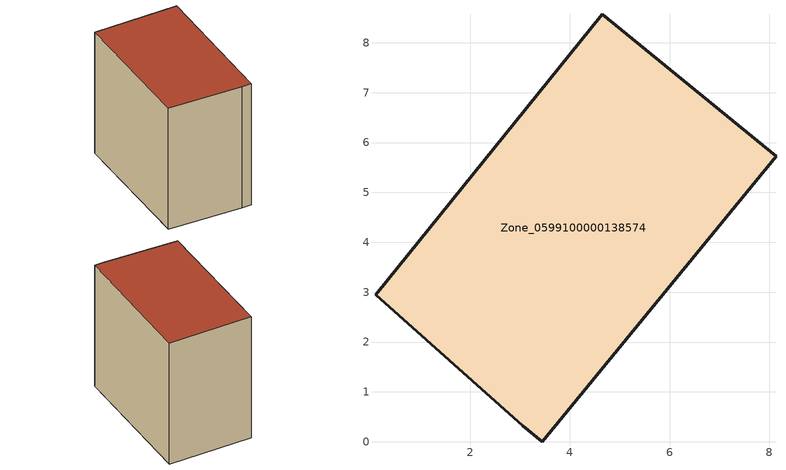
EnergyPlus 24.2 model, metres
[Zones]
Zone_0599100000138574
 floor ground (C_G): 3.06,0.32 0.1,2.95 4.65,8.57 8.13,5.73 3.45,0 z0
 wall outside (C_F): 3.45,0 8.13,5.73 4.65,8.57 0.1,2.95 3.06,0.32 3.45,0 z0:7.13
 roof outside (C_R): 3.06,0.32 3.45,0 8.13,5.73 4.65,8.57 0.1,2.95 z7.13
[BUILDING]
Pand.0599100000138574: North Axis=0; Terrain=City; Loads Convergence Tolerance Value=0.04; Temperature Convergence Tolerance Value=0.4; Solar Distribution=FullExterior; Maximum Number of Warmup Days=25; Minimum Number of Warmup Days=1
[Site:Location]
Rotterdam.The.Hague.AP_ZH_NLD Design_Conditions: Latitude=51.96; Longitude=4.45; Time Zone=1; Elevation=-4.5
[SITE:GROUNDTEMPERATURE:BUILDINGSURFACE]
18, 18, 18, 18, 18, 18, 18, 18, 18, 18, 18, 18
[MATERIAL] Thermal Absorptance=0.9; Solar Absorptance=0.7; Visible Absorptance=0.7
Name | Roughness | Thickness | Conductivity | Density | Specific Heat
G.TI.1946-1964 | MediumSmooth | 0.15 | 1 | 540 | 1210
F.TI.1946-1964 | Rough | 0.3 | 0.857143 | 1920 | 840
R.TI.1946-1964 | MediumRough | 0.2 | 0.277778 | 1500 | 1000
[CONSTRUCTION]
C_G: G.TI.1946-1964
C_F: F.TI.1946-1964
C_R: R.TI.1946-1964
[ZONE]
Zone_0599100000138574: Type=1; Multiplier=1; Ceiling Height=Autocalculate; Volume=Autocalculate; Floor Area=autocalculate; Part of Total Floor Area=Yes
[ZONEINFILTRATION:DESIGNFLOWRATE]
Infil_Zone_0599100000138574: Zone or ZoneList or Space or SpaceList=Zone_0599100000138574; Schedule=AlwaysOn; Design Flow Rate Calculation Method=Flow/Area; Flow Rate per Floor Area=0.003; Constant Term Coefficient=1; Temperature Term Coefficient=0; Velocity Term Coefficient=0; Velocity Squared Term Coefficient=0
[HVACTEMPLATE:ZONE:IDEALLOADSAIRSYSTEM]
Zone_0599100000138574: Maximum Heating Supply Air Temperature=50; Minimum Cooling Supply Air Temperature=13; Maximum Heating Supply Air Humidity Ratio=0.0156; Minimum Cooling Supply Air Humidity Ratio=0.0077; Heating Limit=NoLimit; Cooling Limit=NoLimit; Dehumidification Control Type=ConstantSensibleHeatRatio; Cooling Sensible Heat Ratio=0.7; Dehumidification Setpoint=60; Humidification Control Type=None; Humidification Setpoint=30; Outdoor Air Method=None; Outdoor Air Flow Rate per Person=0.00944; Outdoor Air Flow Rate per Zone Floor Area=0; Outdoor Air Flow Rate per Zone=0; Demand Controlled Ventilation Type=None; Outdoor Air Economizer Type=NoEconomizer; Heat Recovery Type=None; Sensible Heat Recovery Effectiveness=0.7; Latent Heat Recovery Effectiveness=0.65
[ZONECONTROL:THERMOSTAT]
ThermostatControl_Zone_0599100000138574: Zone or ZoneList=Zone_0599100000138574; Control Type Schedule=DualSetpointControlType; Control 1=Thermostat_Zone_0599100000138574; Temperature Difference Between Cutout And Setpoint=0
[THERMOSTATSETPOINT:DUALSETPOINT]
Thermostat_Zone_0599100000138574: Heating Setpoint Temperature Schedule=HeatingSetpoint_Zone_0599100000138574; Cooling Setpoint Temperature Schedule=CoolingSetpoint_Zone_0599100000138574
[SCHEDULE:COMPACT]
HeatingSetpoint_Zone_0599100000138574: Through: 12/31, For: AllDays, Until: 24:00, 21
CoolingSetpoint_Zone_0599100000138574: Through: 12/31, For: AllDays, Until: 24:00, 24
DualSetpointControlType: Through: 12/31, For: AllDays, Until: 24:00, 4
AlwaysOn: Through: 12/31, For: AllDays, Until: 24:00, 1
